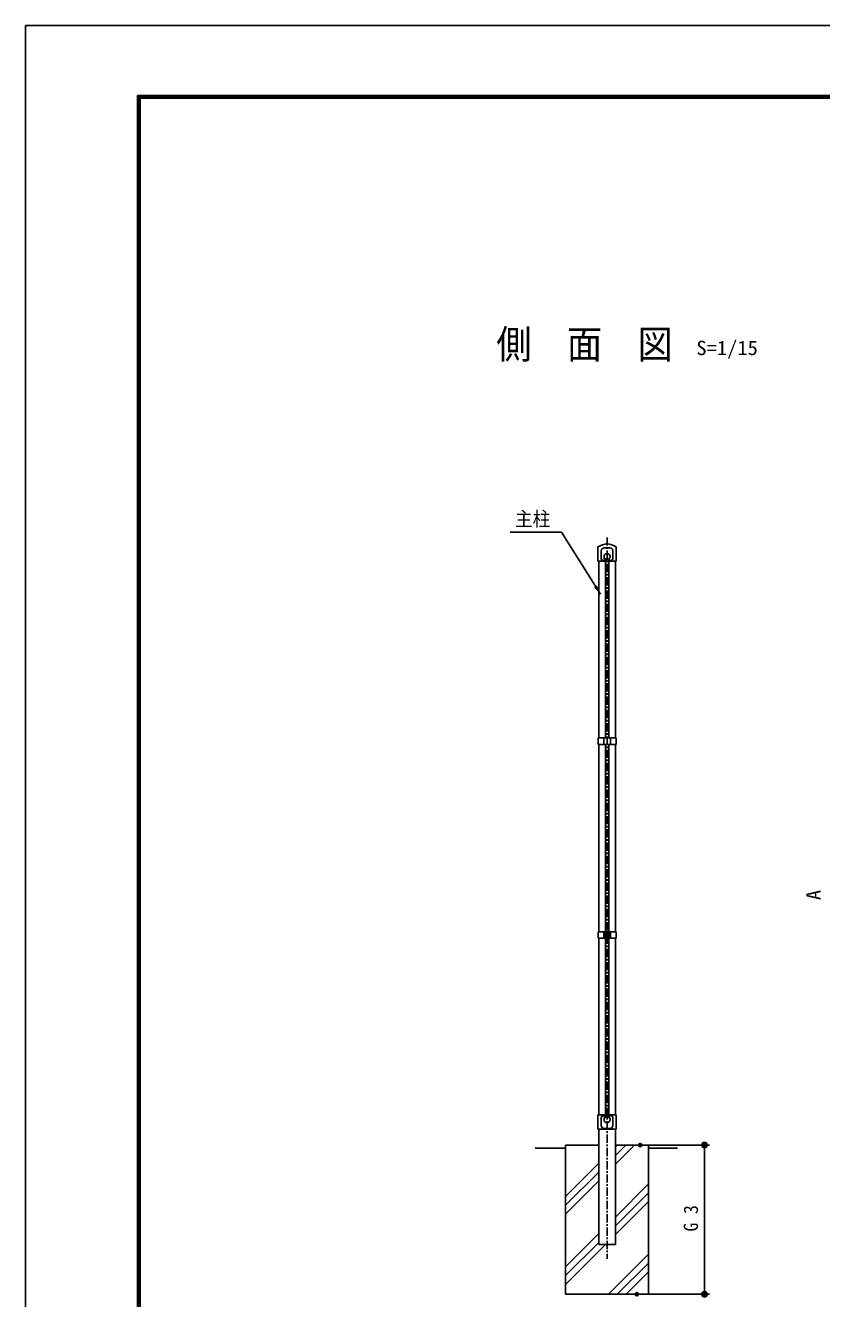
# Model space of a CAD drawing. Units: millimetres, scale not verified. Extents: x -5011 to 5012, y -3543 to 3544.
# Drawn here: x -5011 to -2610, y -293 to 3544 of the extents above; entities that cross this region are included whole.
import ezdxf
from ezdxf.enums import TextEntityAlignment as Align

# ---------------------------------------------------------------- set-up
doc = ezdxf.new("R2010")
doc.units = ezdxf.units.MM
doc.header["$LTSCALE"] = 20
doc.header["$PDMODE"] = 32
doc.header["$PDSIZE"] = 10
doc.linetypes.add('USER2', pattern=[2, 1.25, -0.25, 0.25, -0.25])
for name, color, linetype, lineweight in [('0-0_5寸法', 1, 'Continuous', 25), ('0-3_8部品', 7, 'Continuous', 25), ('0-4_6文字', 1, 'Continuous', 25), ('0-6_1部材', 7, 'Continuous', 25), ('0-7_中心線', 1, 'USER2', 25), ('0-8_4基礎', 7, 'Continuous', 25), ('0-A_0', 7, 'Continuous', 25), ('0-E_HATCH', 4, 'Continuous', 25)]:
    doc.layers.add(name, color=color, linetype=linetype, lineweight=lineweight)
doc.layers.add('0-1_DEFPOINTS', color=7, linetype='Continuous')
doc.styles.add('ＭＳ ゴシック', font='')
doc.styles.get('ＭＳ ゴシック').set_extended_font_data('MS Gothic')

# ---------------------------------------------------------------- blocks, each defined once
blk = doc.blocks.new('M1')
at = {"layer": '0-0_5寸法'}
blk.add_line((-7, 0), (-54.01, 0), dxfattribs=at)
for points in [[(7, 0), (-7, 0), (-6.94, 0.88)], [(0, 0), (-6.94, -0.88), (-7, 0)], [(0, 0), (-7, 0), (7, 0)], [(6.94, 0.88), (-6.94, 0.88), (-6.78, 1.74)], [(7, 0), (-6.94, 0.88), (6.94, 0.88)], [(0, 0), (-6.78, -1.74), (-6.94, -0.88)], [(6.51, 2.58), (-6.78, 1.74), (-6.51, 2.58)], [(6.78, 1.74), (-6.78, 1.74), (6.51, 2.58)], [(6.94, 0.88), (-6.78, 1.74), (6.78, 1.74)], [(0, 0), (-6.51, -2.58), (-6.78, -1.74)], [(6.51, 2.58), (-6.51, 2.58), (-6.13, 3.37)], [(0, 0), (-6.13, -3.37), (-6.51, -2.58)], [(6.13, 3.37), (-6.13, 3.37), (-5.66, 4.11)], [(6.51, 2.58), (-6.13, 3.37), (6.13, 3.37)], [(0, 0), (-5.66, -4.11), (-6.13, -3.37)], [(5.66, 4.11), (-5.66, 4.11), (-5.1, 4.79)], [(6.13, 3.37), (-5.66, 4.11), (5.66, 4.11)], [(0, 0), (-5.1, -4.79), (-5.66, -4.11)], [(5.1, 4.79), (-5.1, 4.79), (-4.46, 5.39)], [(5.66, 4.11), (-5.1, 4.79), (5.1, 4.79)], [(0, 0), (-4.46, -5.39), (-5.1, -4.79)], [(3.75, 5.91), (-4.46, 5.39), (-3.75, 5.91)], [(4.46, 5.39), (-4.46, 5.39), (3.75, 5.91)], [(5.1, 4.79), (-4.46, 5.39), (4.46, 5.39)], [(0, 0), (-3.75, -5.91), (-4.46, -5.39)], [(3.75, 5.91), (-3.75, 5.91), (-2.98, 6.33)], [(0, 0), (-2.98, -6.33), (-3.75, -5.91)], [(2.98, 6.33), (-2.98, 6.33), (-2.16, 6.66)], [(3.75, 5.91), (-2.98, 6.33), (2.98, 6.33)], [(0, 0), (-2.16, -6.66), (-2.98, -6.33)], [(2.16, 6.66), (-2.16, 6.66), (-1.31, 6.88)], [(2.98, 6.33), (-2.16, 6.66), (2.16, 6.66)], [(0, 0), (-1.31, -6.88), (-2.16, -6.66)], [(1.31, 6.88), (-1.31, 6.88), (-0.44, 6.99)], [(2.16, 6.66), (-1.31, 6.88), (1.31, 6.88)], [(0, 0), (-0.44, -6.99), (-1.31, -6.88)], [(1.31, 6.88), (-0.44, 6.99), (0.44, 6.99)], [(0, 0), (0.44, -6.99), (-0.44, -6.99)], [(6.94, -0.88), (0, 0), (7, 0)], [(6.78, -1.74), (0, 0), (6.94, -0.88)], [(6.51, -2.58), (0, 0), (6.78, -1.74)], [(6.13, -3.37), (0, 0), (6.51, -2.58)], [(5.66, -4.11), (0, 0), (6.13, -3.37)], [(5.1, -4.79), (0, 0), (5.66, -4.11)], [(4.46, -5.39), (0, 0), (5.1, -4.79)], [(3.75, -5.91), (0, 0), (4.46, -5.39)], [(2.98, -6.33), (0, 0), (3.75, -5.91)], [(2.16, -6.66), (0, 0), (2.98, -6.33)], [(1.31, -6.88), (0, 0), (2.16, -6.66)], [(0.44, -6.99), (0, 0), (1.31, -6.88)]]:
    blk.add_solid(points, dxfattribs=at)

msp = doc.modelspace()

# ---------------------------------------------------------------- linework, layer by layer
at = {"layer": '0-0_5寸法'}
for p, q in [((-3142.09, 169.63), (-2948.2, 169.63)), ((-2963.2, 139.63), (-2963.2, -250.37)), ((-3152.09, -280.37), (-2948.2, -280.37))]:
    msp.add_line(p, q, dxfattribs=at)
msp.add_lwpolyline([(-3549.86, 2016.74), (-3394.6, 2016.74), (-3277.4, 1829.98)], dxfattribs=at)
msp.add_solid([(-3276.34, 1828.28), (-3296.7, 1850.93), (-3287.87, 1856.46)], dxfattribs=at)
at = {"layer": '0-1_DEFPOINTS'}
for p in [(-3157.09, 169.63), (-3167.09, -280.37), (-2963.2, -280.37)]:
    msp.add_point(p, dxfattribs=at)
at = {"layer": '0-3_8部品'}
for p, q in [((-3284.59, 1972.13), (-3284.59, 1929.13)), ((-3229.59, 1972.13), (-3229.59, 1929.13)), ((-3284.59, 1929.13), (-3262.09, 1929.13)), ((-3262.09, 1396.44), (-3262.09, 1935.75)), ((-3252.09, 1396.44), (-3252.09, 1935.75)), ((-3252.09, 1929.13), (-3229.59, 1929.13)), ((-3230.07, 1396.44), (-3284.02, 1396.44)), ((-3284.02, 1396.44), (-3284.02, 1376.82)), ((-3266.85, 1396.44), (-3266.85, 1376.82)), ((-3266.85, 1379.27), (-3266.85, 1393.99)), ((-3257.04, 1396.44), (-3257.04, 1376.82)), ((-3247.23, 1396.44), (-3247.23, 1376.82)), ((-3247.23, 1379.27), (-3247.23, 1393.99)), ((-3230.07, 1376.82), (-3230.07, 1396.44)), ((-3230.07, 1376.82), (-3284.02, 1376.82)), ((-3262.09, 253.51), (-3262.09, 1376.82)), ((-3252.09, 253.51), (-3252.09, 1376.82)), ((-3284.02, 792.82), (-3284.02, 812.44)), ((-3230.07, 812.44), (-3284.02, 812.44)), ((-3266.85, 792.82), (-3266.85, 812.44)), ((-3266.85, 809.99), (-3266.85, 795.27)), ((-3257.04, 792.82), (-3257.04, 812.44)), ((-3247.23, 792.82), (-3247.23, 812.44)), ((-3247.23, 809.99), (-3247.23, 795.27)), ((-3230.07, 812.44), (-3230.07, 792.82)), ((-3230.07, 792.82), (-3284.02, 792.82)), ((-3284.59, 217.13), (-3284.59, 260.13)), ((-3262.09, 260.13), (-3284.59, 260.13)), ((-3229.59, 260.13), (-3252.09, 260.13)), ((-3229.59, 217.13), (-3229.59, 260.13)), ((-3229.59, 217.13), (-3284.59, 217.13)), ((-3282.09, 217.13), (-3232.09, 217.13))]:
    msp.add_line(p, q, dxfattribs=at)
for centre in [(-3257.09, 1943.23), (-3257.09, 246.03)]:
    msp.add_circle(centre, 9, dxfattribs=at)
msp.add_arc((-3257.09, 1934.61), 46.52, 53.75964, 126.24247, dxfattribs=at)
at = {"layer": '0-6_1部材'}
for p, q in [((-3274.59, 1960.63), (-3274.59, 1936.78)), ((-3265.59, 1969.63), (-3248.59, 1969.63)), ((-3239.59, 1960.63), (-3239.59, 1936.78)), ((-3282.09, 1929.13), (-3282.09, 1396.44)), ((-3265.02, 1931.63), (-3270.12, 1931.99)), ((-3262.99, 1936.4), (-3267.64, 1940.58)), ((-3251.18, 1936.4), (-3246.54, 1940.58)), ((-3249.16, 1931.63), (-3244.05, 1931.99)), ((-3232.09, 1929.13), (-3232.09, 1396.44)), ((-3282.09, 1376.82), (-3282.09, 812.44)), ((-3232.09, 1376.82), (-3232.09, 812.44)), ((-3282.09, 792.82), (-3282.09, 260.13)), ((-3232.09, 792.82), (-3232.09, 260.13)), ((-3274.59, 228.63), (-3274.59, 252.48)), ((-3265.01, 257.63), (-3270.12, 257.27)), ((-3262.99, 252.87), (-3267.64, 248.68)), ((-3251.18, 252.87), (-3246.54, 248.68)), ((-3249.16, 257.63), (-3244.05, 257.27)), ((-3239.59, 228.63), (-3239.59, 252.48)), ((-3282.09, -130.37), (-3282.09, 217.13)), ((-3248.59, 219.63), (-3265.59, 219.63)), ((-3232.09, -130.37), (-3232.09, 217.13)), ((-3282.09, -130.37), (-3232.09, -130.37))]:
    msp.add_line(p, q, dxfattribs=at)
for centre, radius, start, end in [((-3265.59, 1960.63), 9, 90, 179.99992), ((-3248.59, 1960.63), 9, 0, 90), ((-3269.79, 1936.78), 4.8, 179.99992, 266.00058), ((-3264.82, 1934.36), 2.74, 266.00275, 48.00183), ((-3249.35, 1934.36), 2.74, 131.99808, 273.99731), ((-3244.39, 1936.78), 4.8, 273.99948, 0), ((-3269.79, 252.48), 4.8, 94.00304, 179.99992), ((-3264.82, 254.9), 2.74, 311.99817, 94.00363), ((-3249.35, 254.9), 2.74, 86.00268, 228.00192), ((-3244.39, 252.48), 4.8, 0, 86.00052), ((-3265.59, 228.63), 9, 179.99992, 270), ((-3248.59, 228.63), 9, 270, 0)]:
    msp.add_arc(centre, radius, start, end, dxfattribs=at)
at = {"layer": '0-7_中心線'}
msp.add_line((-3257.09, 2001.19), (-3257.09, -173.76), dxfattribs=at)
at = {"layer": '0-8_4基礎'}
for p, q in [((-3474.16, 159.63), (-3382.09, 159.63)), ((-3382.09, 169.63), (-3282.09, 169.63)), ((-3382.09, -280.37), (-3382.09, 169.63)), ((-3232.09, 169.63), (-3132.09, 169.63)), ((-3132.09, -280.37), (-3132.09, 169.63)), ((-3132.09, 159.63), (-3045.11, 159.63)), ((-3382.09, -280.37), (-3132.09, -280.37))]:
    msp.add_line(p, q, dxfattribs=at)
at = {"layer": '0-A_0'}
msp.add_line((-3232.09, 169.61), (-3231.45, 170.24), dxfattribs=at)
at = {"layer": '0-A_0', "color": 3}
msp.add_lwpolyline([(-5011.49, 3544.02), (5012.26, 3544.02), (5012.26, -3543.48), (-5011.49, -3543.48)], close=True, dxfattribs=at)
at = {"layer": '0-A_0'}
for points in [[(-4673.99, 3333.08), (4674.76, 3333.08), (4674.76, -3332.54), (-4673.99, -3332.54)], [(-4671.88, 3330.97), (4672.65, 3330.97), (4672.65, -3330.43), (-4671.88, -3330.43)], [(-4669.77, 3328.86), (4670.54, 3328.86), (4670.54, -3328.32), (-4669.77, -3328.32)], [(-4667.66, 3326.75), (4668.43, 3326.75), (4668.43, -3326.21), (-4667.66, -3326.21)], [(-4665.56, 3324.65), (4666.32, 3324.65), (4666.32, -3324.1), (-4665.56, -3324.1)]]:
    msp.add_lwpolyline(points, close=True, dxfattribs=at)
at = {"layer": '0-E_HATCH'}
for p, q in [((-3232.09, 111.56), (-3174.01, 169.63)), ((-3232.09, 138.07), (-3200.53, 169.63)), ((-3232.09, 164.59), (-3227.05, 169.63)), ((-3382.09, 14.59), (-3282.09, 114.59)), ((-3382.09, -11.93), (-3282.09, 88.07)), ((-3382.09, -38.44), (-3282.09, 61.56)), ((-3232.09, -47.54), (-3132.09, 52.46)), ((-3232.09, -74.06), (-3132.09, 25.94)), ((-3232.09, -100.57), (-3132.09, -0.57)), ((-3382.09, -197.54), (-3282.09, -97.54)), ((-3382.09, -224.06), (-3282.09, -124.06)), ((-3382.09, -250.57), (-3261.88, -130.37)), ((-3252.78, -280.37), (-3132.09, -159.67)), ((-3226.27, -280.37), (-3132.09, -186.19)), ((-3199.75, -280.37), (-3132.09, -212.71))]:
    msp.add_line(p, q, dxfattribs=at)

# ---------------------------------------------------------------- block references
at = {"layer": '0-0_5寸法', "xscale": 1.5, "yscale": 1.5}
for p, rotation in [((-2963.2, 169.63), 90), ((-2963.2, -280.37), 270)]:
    msp.add_blockref('M1', p, dxfattribs=dict(at, rotation=rotation))

# ---------------------------------------------------------------- texts
at = {"layer": '0-0_5寸法', "color": 3, "style": 'ＭＳ ゴシック', "width": 0.9}
msp.add_text('主柱', height=43.26, dxfattribs=at).set_placement((-3534.74, 2022.09), align=Align.BOTTOM_LEFT)
at = {"layer": '0-0_5寸法', "color": 3, "style": 'ＭＳ ゴシック'}
for s, width, p in [('A', 1.05, (-2599.5, 907.63)), ('G 3', 0.9, (-2969.88, -91.07))]:
    msp.add_text(s, height=43.26, rotation=90, dxfattribs=dict(at, width=width)).set_placement(p, align=Align.BOTTOM_LEFT)
at = {"layer": '0-4_6文字', "color": 7, "style": 'ＭＳ ゴシック'}
for s, height, width, p in [('側\u3000面\u3000図', 86.66, 0.9, (-3591.05, 2513.87)), ('S=1/15', 43.26, 1.05, (-2987.69, 2537.47))]:
    msp.add_text(s, height=height, dxfattribs=dict(at, width=width)).set_placement(p, align=Align.BOTTOM_LEFT)

doc.saveas('drawing.dxf')
